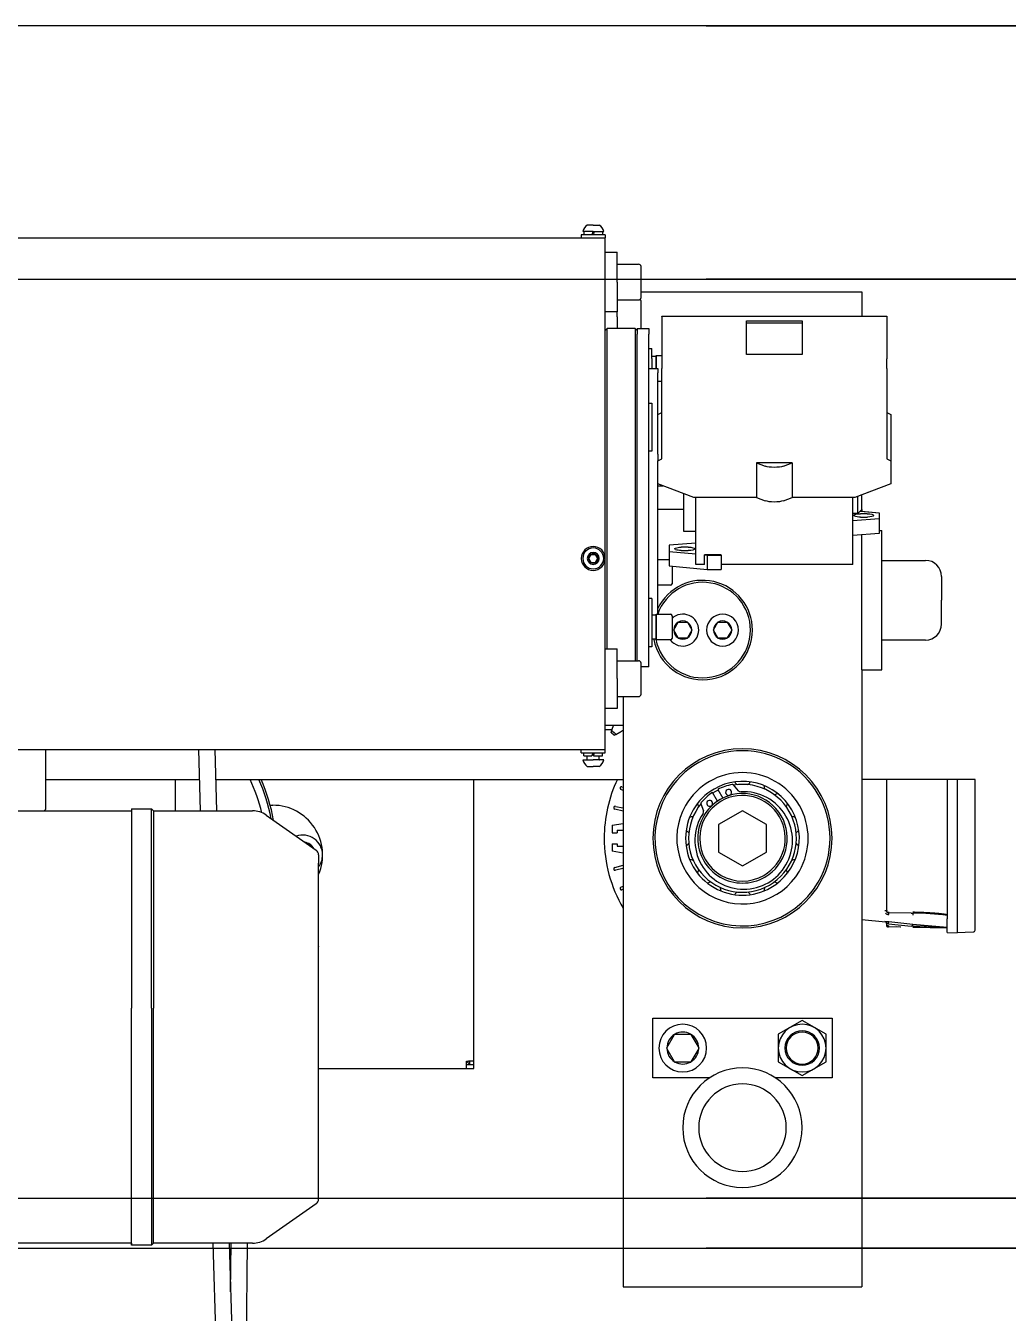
# Model space of a CAD drawing. Extents: x -599358 to 2865263, y -1062760 to 486533.
# Drawn here: x 1001900 to 1002676, y -671530 to -670513 of the extents above; entities that cross this region are included whole.
import ezdxf

# ---------------------------------------------------------------- set-up
doc = ezdxf.new("R2010")
doc.units = 0
doc.linetypes.add('DASH', pattern=[0.35, 0.25, -0.1])
for name, color, linetype in [('A-LIN-V', 9, 'Continuous'), ('EWHS5T6M-1', 7, 'Continuous'), ('EWHS5T6M-3', 7, 'Continuous'), ('FHSGH10105-主梁-04', 7, 'Continuous'), ('FHSGH10105-主梁-06', 7, 'Continuous'), ('零件1^葫芦小车', 7, 'Continuous')]:
    doc.layers.add(name, color=color, linetype=linetype)

# ---------------------------------------------------------------- blocks, each defined once
blk = doc.blocks.new('G$C20E3758E')
at = {"color": 6, "linetype": 'DASH'}
blk.add_lwpolyline([(-1105.4, 3356.73), (4404.95, 3356.73), (4404.95, 1700.76)], dxfattribs=at)
at = {"layer": 'FHSGH10105-主梁-04', "color": 3, "linetype": 'Continuous'}
blk.add_line((4325.26, 3229.47), (-1105.4, 3229.47), dxfattribs=at)
at = {"layer": 'FHSGH10105-主梁-06', "color": 3, "linetype": 'Continuous'}
for p, q in [((4195.59, 2767.7), (-1105.4, 2767.7)), ((4325.26, 2742.7), (-1105.4, 2742.7))]:
    blk.add_line(p, q, dxfattribs=at)
blk = doc.blocks.new('G$C20E3758E-M')
at = {"color": 3}
for p, q in [((-541, 2978.13), (-597.9, 2978.13)), ((-964.86, 2745.13), (-964.86, 2744.13))]:
    blk.add_line(p, q, dxfattribs=at)
at = {"color": 6, "linetype": 'DASH'}
blk.add_lwpolyline([(1105.4, 3356.73), (-4404.95, 3356.73), (-4404.95, 1700.76)], dxfattribs=at)
at = {"layer": 'EWHS5T6M-1', "color": 3, "linetype": 'Continuous'}
for p, q in [((-942.86, 2962.31), (-942.86, 2978.13)), ((-792.88, 2836.62), (-792.88, 2978.13)), ((-792.88, 2832.88), (-792.88, 2978.13)), ((-717.88, 2978.13), (-717.88, 2723.15)), ((-597.9, 2978.13), (-597.9, 2723.15)), ((-585.5, 2978.13), (-585.5, 2912.06)), ((-555, 2978.13), (-555, 2908.03)), ((-550, 2978.13), (-550, 2908.03)), ((-541, 2908.03), (-541, 2978.13)), ((-541, 2908.03), (-541, 2978.13)), ((-717.88, 2972.59), (-719.01, 2973.08)), ((-718.47, 2974.38), (-717.88, 2974.15)), ((-895.21, 2965.13), (-893.87, 2965.13)), ((-717.88, 2962.09), (-722.1, 2963.22)), ((-721.77, 2964.58), (-717.88, 2963.76)), ((-657.89, 2962.38), (-669.89, 2955.45)), ((-645.89, 2955.45), (-657.89, 2962.38)), ((-723.43, 2955.05), (-717.88, 2956.03)), ((-723.43, 2955.05), (-723.43, 2951.28)), ((-723.43, 2951.28), (-720.93, 2951.28)), ((-720.93, 2952.55), (-717.88, 2952.55)), ((-720.93, 2952.55), (-720.93, 2951.28)), ((-669.89, 2955.45), (-669.89, 2941.6)), ((-645.89, 2941.6), (-645.89, 2955.45)), ((-723.43, 2945.78), (-723.43, 2942)), ((-723.43, 2945.78), (-720.93, 2945.78)), ((-720.93, 2945.78), (-720.93, 2944.5)), ((-720.93, 2944.5), (-717.88, 2944.5)), ((-717.88, 2941.02), (-723.43, 2942)), ((-669.89, 2941.6), (-657.89, 2934.67)), ((-657.89, 2934.67), (-645.89, 2941.6)), ((-722.1, 2933.83), (-717.88, 2934.96)), ((-717.88, 2933.3), (-721.77, 2932.47)), ((-719.01, 2923.97), (-717.88, 2924.47)), ((-717.88, 2922.9), (-718.47, 2922.68)), ((-717.88, 2913.46), (-717.88, 2723.15)), ((-585.5, 2912.06), (-585.01, 2912.06)), ((-573.06, 2910.86), (-584.51, 2911.06)), ((-573.06, 2910.86), (-572.33, 2910.85)), ((-597.9, 2907.76), (-586.01, 2906.61)), ((-597.9, 2907.76), (-586.01, 2906.61)), ((-586.01, 2906.61), (-586.4, 2906.65)), ((-586.4, 2906.65), (-586.4, 2906.65)), ((-586.01, 2906.61), (-586.4, 2906.65)), ((-586.4, 2906.65), (-586.4, 2906.65)), ((-585.5, 2905.66), (-585.5, 2904.57)), ((-584.51, 2904.06), (-585.01, 2904.07)), ((-585.01, 2904.07), (-585.01, 2904.07)), ((-585.01, 2904.07), (-584.51, 2904.06)), ((-584.51, 2905.51), (-573.06, 2904.36)), ((-578.47, 2903.96), (-584.51, 2904.06)), ((-572.25, 2905.28), (-584.43, 2906.49)), ((-572.25, 2905.28), (-584.43, 2906.49)), ((-572.33, 2904.33), (-573.06, 2904.36)), ((-572.33, 2904.33), (-555, 2903.58)), ((-555, 2903.63), (-572.25, 2905.29)), ((-572.25, 2905.29), (-555, 2903.63)), ((-555, 2903.63), (-572.25, 2905.29)), ((-572.25, 2905.29), (-555, 2903.63)), ((-555, 2901.12), (-555, 2908.03)), ((-550, 2908.03), (-550, 2901.03)), ((-541, 2902.45), (-541, 2908.03)), ((-541, 2902.45), (-541, 2908.03)), ((-578.56, 2903.96), (-580.55, 2904)), ((-578.4, 2903.96), (-580.55, 2904)), ((-572.32, 2903.85), (-555, 2903.55)), ((-555, 2903.55), (-562.83, 2903.69)), ((-555, 2901.12), (-555, 2903.63)), ((-555, 2901.12), (-555, 2901.12)), ((-555, 2901.12), (-550, 2901.03)), ((-555, 2901.12), (-550, 2901.03)), ((-555, 2901.12), (-555, 2901.12)), ((-555, 2901.12), (-550, 2901.03)), ((-555, 2901.12), (-550, 2901.03)), ((-541.95, 2901.45), (-550, 2901.03)), ((-541.95, 2901.45), (-550, 2901.03)), ((-541.95, 2901.45), (-550, 2901.03)), ((-541.95, 2901.45), (-550, 2901.03)), ((-550, 2901.03), (-550, 2901.03)), ((-550, 2901.03), (-550, 2901.03)), ((-795.62, 2835.62), (-796.61, 2836.62)), ((-796.61, 2836.62), (-795.61, 2836.62)), ((-796.61, 2835.62), (-796.61, 2836.62)), ((-795.61, 2835.62), (-796.61, 2836.62)), ((-796.61, 2832.88), (-796.61, 2835.62)), ((-796.61, 2834.88), (-792.88, 2834.88)), ((-792.88, 2836.62), (-795.61, 2836.62)), ((-794.88, 2834.88), (-794.88, 2836.62)), ((-794.88, 2834.88), (-792.88, 2834.88)), ((-792.88, 2834.88), (-792.88, 2836.62)), ((-792.88, 2832.88), (-792.88, 2834.88)), ((-870.87, 2832.88), (-796.61, 2832.88)), ((-870.87, 2832.88), (-792.88, 2832.88)), ((-796.61, 2832.88), (-792.88, 2832.88))]:
    blk.add_line(p, q, dxfattribs=at)
for centre, radius, start, end in [((-986.86, 2940.13), 89.99, 13.64737, 24.97497), ((-986.86, 2940.13), 93.99, 11.18409, 23.84447), ((-986.86, 2940.13), 94.99, 10.55906, 23.57818), ((-657.89, 2948.53), 69.49, 154.78765, 180), ((-657.89, 2948.53), 69.49, 154.78765, 180), ((-718.72, 2973.72), 0.7, 69, 246), ((-893.87, 2940.13), 25, 336.92608, 90), ((-721.91, 2963.9), 0.7, 78, 255), ((-878.87, 2940.13), 10, 0, 108.97673), ((-878.87, 2940.13), 6.5, 29.79507, 80.20493), ((-878.87, 2940.13), 6, 43.57639, 66.42361), ((-657.89, 2948.53), 69.49, 180, 210.30979), ((-657.89, 2948.53), 69.49, 180, 210.30979), ((-878.87, 2940.13), 10, 323.13011, 0), ((-721.91, 2933.16), 0.7, 105, 282), ((-718.72, 2923.33), 0.7, 114, 291), ((-585.95, 1996.97), 915.09, 89.97171, 90.02831), ((-584.39, 2912.45), 2.26, 224.37438, 269.16879), ((-584.5, 2912.06), 1, 180, 216.59402), ((-584.5, 2912.06), 1, 180, 269), ((-584.5, 2912.07), 1, 216.72235, 268.87167), ((-577.48, 2911.31), 7.04, 177.96648, 182.03352), ((-570.37, 2806.15), 104.71, 81.56728, 91.06837), ((-586.5, 2905.66), 1, 0.00669, 84.49338), ((-586.5, 2905.66), 1, 0, 84.5), ((-586.55, 2888.88), 17.74, 83.1236, 88.2406), ((-586.55, 2888.88), 17.74, 83.1236, 88.2406), ((-585, 2904.57), 0.499, 179.84701, 269.153), ((-585, 2904.57), 0.499, 179.85709, 269.14291), ((-585.82, 2898.79), 6.84, 78.98564, 85.62416), ((-577.35, 2904.31), 7.17, 178.00157, 181.99843), ((-603.2, 2907.66), 18.81, 353.44252, 356.44705), ((-584.9, 2905.8), 12.66, 353.36414, 357.70815), ((-542, 2902.45), 1, 273, 0), ((-542, 2902.45), 1, 273, 0), ((-542, 2902.45), 1, 273, 0), ((-542, 2902.45), 1, 273, 0), ((-627.89, 2843.14), 8, 0, 180), ((-627.89, 2843.14), 8, 180, 0), ((-657.89, 2803.15), 30, 90, 270), ((-657.89, 2803.15), 30, 270, 90), ((-657.89, 2803.15), 22, 90, 270), ((-657.89, 2803.15), 22, 270, 90)]:
    blk.add_arc(centre, radius, start, end, dxfattribs=at)
for points, degree, knots in [([(-584.43, 2910.19), (-584.43, 2910.43), (-584.44, 2910.65), (-584.47, 2910.97), (-584.49, 2911.06), (-584.51, 2911.06)], 3, [0, 0, 0, 0, 0.5, 0.5, 1, 1, 1, 1]), ([(-572.33, 2910.85), (-572.3, 2910.84), (-572.28, 2910.72), (-572.25, 2910.36), (-572.25, 2910.1), (-572.25, 2909.85)], 3, [0, 0, 0, 0, 0.5, 0.5, 1, 1, 1, 1]), ([(-555, 2910.03), (-555.25, 2910.09), (-555.56, 2910.16), (-557.03, 2910.45), (-559.66, 2910.7), (-562.29, 2910.95), (-565.71, 2911.12), (-568.88, 2911.28), (-572.32, 2911.35)], 2, [0.1931582, 0.1931582, 0.1931582, 0.25, 0.25, 0.5, 0.5, 0.75, 0.75, 1, 1, 1]), ([(-585.3, 2905.62), (-585.29, 2905.84), (-585.35, 2906.1), (-585.62, 2906.49), (-585.83, 2906.6), (-586.01, 2906.61)], 3, [0, 0, 0, 0, 0.497, 0.497, 1, 1, 1, 1]), ([(-584.51, 2904.56), (-584.77, 2904.57), (-585.03, 2904.57), (-585.39, 2904.57), (-585.5, 2904.57), (-585.5, 2904.57)], 3, [0, 0, 0, 0, 0.5, 0.5, 1, 1, 1, 1]), ([(-795.62, 2835.62), (-795.49, 2835.42), (-795.37, 2835.23), (-795.13, 2834.96), (-795.01, 2834.88), (-794.88, 2834.88)], 3, [0, 0, 0, 0, 0.5, 0.5, 1, 1, 1, 1]), ([(-794.88, 2834.89), (-794.88, 2835.01), (-794.96, 2835.13), (-795.23, 2835.37), (-795.42, 2835.5), (-795.61, 2835.62)], 3, [0, 0, 0, 0, 0.5, 0.5, 1, 1, 1, 1])]:
    blk.add_open_spline(points, degree=degree, knots=knots, dxfattribs=at)
at = {"layer": 'EWHS5T6M-3', "color": 3, "linetype": 'Continuous'}
for p, q in [((-732.88, 3256.6), (-735.88, 3256.6)), ((-732.88, 3256.6), (-729.88, 3256.6)), ((-730.57, 3256.6), (-730.57, 3256.6)), ((-1308.83, 3250.1), (-726.88, 3250.1)), ((-1308.83, 3250.1), (-726.88, 3250.1)), ((-726.88, 3251.7), (-738.88, 3251.7)), ((-738.88, 3251.7), (-738.88, 3250.1)), ((-732.88, 3253.3), (-738.13, 3253.3)), ((-737.53, 3253.3), (-737.53, 3251.7)), ((-733.08, 3253.3), (-733.51, 3251.7)), ((-732.88, 3253.3), (-727.63, 3253.3)), ((-732.68, 3251.7), (-732.25, 3253.3)), ((-728.23, 3253.3), (-728.23, 3251.7)), ((-726.88, 3251.7), (-726.88, 3250.1)), ((-726.88, 3223.6), (-726.88, 3250.1)), ((-726.88, 3242.94), (-726.88, 3250.1)), ((-726.88, 3242.94), (-720.88, 3242.94)), ((-726.88, 3242.94), (-720.88, 3242.94)), ((-720.88, 3227.94), (-720.88, 3242.94)), ((-720.88, 3236.94), (-720.88, 3242.94)), ((-720.88, 3236.94), (-710.08, 3236.94)), ((-720.88, 3236.94), (-710.08, 3236.94)), ((-708.89, 3235.74), (-708.89, 3220.14)), ((-708.89, 3235.74), (-708.89, 3223.1)), ((-720.88, 3227.94), (-720.88, 3212.94)), ((-726.88, 3019.63), (-726.88, 3223.6)), ((-708.89, 3223.1), (-605.9, 3223.1)), ((-708.89, 3223.1), (-605.9, 3223.1)), ((-605.9, 3223.1), (-597.9, 3223.1)), ((-605.9, 3223.1), (-597.9, 3223.1)), ((-597.9, 3223.1), (-597.9, 3210.76)), ((-597.9, 3223.1), (-597.9, 3210.76)), ((-720.88, 3218.94), (-710.08, 3218.94)), ((-708.89, 3218.31), (-708.89, 3204.61)), ((-720.88, 3212.94), (-726.88, 3212.94)), ((-720.88, 3210.51), (-720.88, 3212.94)), ((-720.88, 3210.51), (-720.88, 3204.61)), ((-698.39, 3210.62), (-698.39, 3210.76)), ((-698.39, 3210.76), (-585.4, 3210.76)), ((-698.39, 3210.62), (-698.39, 3189.4)), ((-655.89, 3208.42), (-627.89, 3208.42)), ((-655.89, 3191.6), (-655.89, 3208.42)), ((-627.89, 3208.42), (-627.89, 3191.6)), ((-597.9, 3210.76), (-585.4, 3210.76)), ((-585.4, 3210.76), (-585.4, 3210.62)), ((-585.4, 3210.76), (-585.4, 3210.62)), ((-585.4, 3210.62), (-585.4, 3189.4)), ((-585.4, 3210.62), (-585.4, 3189.4)), ((-726.88, 3203.61), (-725.88, 3204.61)), ((-725.88, 3043.72), (-725.88, 3204.61)), ((-711.88, 3204.61), (-725.88, 3204.61)), ((-711.88, 3204.61), (-711.88, 3037.72)), ((-710.88, 3203.61), (-711.88, 3204.61)), ((-710.88, 3204.61), (-710.88, 3201.71)), ((-710.88, 3204.61), (-704.89, 3204.61)), ((-710.88, 3037.72), (-710.88, 3201.71)), ((-704.89, 3204.61), (-704.89, 3201.71)), ((-704.89, 3162.11), (-704.89, 3201.71)), ((-655.89, 3207.45), (-627.89, 3207.45)), ((-704.89, 3194.56), (-703.39, 3194.56)), ((-703.39, 3189.56), (-703.39, 3194.56)), ((-703.39, 3190.71), (-701.29, 3190.71)), ((-703.39, 3189.56), (-703.39, 3184.61)), ((-701.29, 3190.84), (-701.29, 3191.06)), ((-701.29, 3191.06), (-698.39, 3191.06)), ((-701.29, 3190.84), (-701.29, 3184.61)), ((-701.29, 3184.61), (-701.29, 3190.5)), ((-698.39, 3189.4), (-698.39, 3184.5)), ((-627.89, 3191.6), (-655.89, 3191.6)), ((-585.4, 3184.5), (-585.4, 3189.4)), ((-585.4, 3184.5), (-585.4, 3189.4)), ((-704.89, 3184.61), (-700.39, 3184.61)), ((-700.39, 3184.61), (-700.39, 3182.39)), ((-700.39, 3141.52), (-700.39, 3182.39)), ((-698.39, 3139.11), (-698.39, 3184.5)), ((-585.4, 3184.5), (-585.4, 3139.11)), ((-585.4, 3184.5), (-585.4, 3162.4)), ((-698.39, 3178.06), (-700.39, 3178.06)), ((-704.89, 3167.11), (-703.39, 3167.11)), ((-703.39, 3167.11), (-703.39, 3148.45)), ((-704.89, 3046.01), (-704.89, 3162.11)), ((-700.39, 3161.43), (-698.39, 3162.4)), ((-585.4, 3162.4), (-583.4, 3161.43)), ((-585.4, 3162.4), (-583.4, 3161.43)), ((-583.4, 3161.43), (-583.4, 3138.14)), ((-583.4, 3161.43), (-583.4, 3138.14)), ((-703.39, 3148.45), (-703.39, 3143.07)), ((-703.39, 3143.07), (-704.89, 3143.07)), ((-700.39, 3141.52), (-700.39, 3138.14)), ((-700.39, 3138.14), (-698.39, 3139.11)), ((-700.39, 3126.55), (-700.39, 3138.14)), ((-650.89, 3137.18), (-646.45, 3135.47)), ((-632.9, 3137.18), (-650.89, 3137.18)), ((-650.89, 3137.18), (-650.89, 3119.79)), ((-637.33, 3135.47), (-632.9, 3137.18)), ((-632.9, 3137.18), (-632.9, 3119.79)), ((-585.4, 3139.11), (-583.4, 3138.14)), ((-583.4, 3138.14), (-583.4, 3126.55)), ((-583.4, 3138.14), (-583.4, 3126.55)), ((-700.39, 3061.31), (-700.39, 3126.55)), ((-682.39, 3119.79), (-700.39, 3126.55)), ((-700.39, 3125.61), (-697.89, 3125.61)), ((-583.4, 3126.55), (-601.4, 3119.79)), ((-583.4, 3126.55), (-597.9, 3121.11)), ((-687.39, 3102.62), (-687.39, 3121.46)), ((-650.89, 3119.79), (-682.39, 3119.79)), ((-681.39, 3086.12), (-681.39, 3119.79)), ((-650.89, 3119.79), (-646.45, 3118.09)), ((-637.33, 3118.09), (-632.9, 3119.79)), ((-601.4, 3119.79), (-632.9, 3119.79)), ((-602.4, 3086.12), (-602.4, 3119.79)), ((-599.9, 3111.62), (-599.9, 3120.35)), ((-597.9, 3113.62), (-597.9, 3121.11)), ((-597.9, 3113.62), (-597.9, 3121.11)), ((-687.39, 3113.62), (-700.39, 3113.62)), ((-599.9, 3111.62), (-602.4, 3111.62)), ((-597.9, 3113.62), (-599.9, 3111.62)), ((-595.17, 3111.58), (-598.66, 3111.58)), ((-598.58, 3112.94), (-589.17, 3112.04)), ((-597.9, 3113.62), (-597.9, 3112.87)), ((-597.9, 3113.62), (-597.9, 3112.87)), ((-597.9, 3112.87), (-589.17, 3112.04)), ((-589.17, 3112.04), (-589.17, 3108.93)), ((-589.17, 3112.04), (-589.17, 3108.93)), ((-589.17, 3108.93), (-602.4, 3107.92)), ((-598.65, 3109.9), (-595.15, 3109.9)), ((-589.17, 3108.93), (-589.17, 3101.69)), ((-589.17, 3108.93), (-589.17, 3103.12)), ((-681.39, 3102.62), (-687.39, 3102.62)), ((-589.17, 3101.69), (-602.4, 3100.68)), ((-597.9, 3033.12), (-597.9, 3101.02)), ((-589.17, 3103.12), (-587.9, 3103.12)), ((-589.17, 3103.12), (-587.9, 3103.12)), ((-587.9, 3033.12), (-587.9, 3103.12)), ((-587.9, 3088.12), (-587.9, 3103.12)), ((-681.39, 3096.74), (-694.66, 3095.73)), ((-694.66, 3095.73), (-694.66, 3092.63)), ((-694.66, 3092.63), (-694.66, 3085.38)), ((-694.66, 3092.63), (-681.39, 3091.36)), ((-685.16, 3094.76), (-688.66, 3094.76)), ((-688.64, 3093.08), (-685.14, 3093.08)), ((-734.04, 3091.12), (-735.19, 3089.12)), ((-735.19, 3089.12), (-734.04, 3087.12)), ((-734.04, 3091.12), (-731.73, 3091.12)), ((-734.04, 3087.12), (-731.73, 3087.12)), ((-730.57, 3089.12), (-731.73, 3091.12)), ((-731.73, 3087.12), (-730.57, 3089.12)), ((-700.39, 3088.62), (-694.66, 3088.62)), ((-694.66, 3085.38), (-675.66, 3083.57)), ((-693.29, 3085.25), (-693.29, 3076.42)), ((-677.01, 3086.12), (-681.39, 3086.12)), ((-677.01, 3086.12), (-677.01, 3090.94)), ((-677.01, 3090.94), (-675.66, 3090.82)), ((-668.66, 3090.94), (-677.01, 3090.94)), ((-675.66, 3090.82), (-675.66, 3083.57)), ((-675.66, 3090.82), (-668.66, 3090.82)), ((-668.66, 3090.82), (-668.66, 3090.94)), ((-668.66, 3090.82), (-668.66, 3083.57)), ((-602.4, 3086.12), (-668.66, 3086.12)), ((-587.9, 3088.12), (-565.9, 3088.12)), ((-587.9, 3088.12), (-565.9, 3088.12)), ((-675.66, 3083.57), (-668.66, 3083.57)), ((-557.9, 3080.12), (-557.9, 3068.12)), ((-557.9, 3080.12), (-557.9, 3068.12)), ((-694.09, 3075.62), (-700.39, 3075.62)), ((-703.39, 3069), (-704.89, 3069)), ((-703.39, 3069), (-703.39, 3059.67)), ((-557.9, 3056.12), (-557.9, 3068.12)), ((-557.9, 3056.12), (-557.9, 3068.12)), ((-703.39, 3060.82), (-701.29, 3060.82)), ((-703.39, 3059.67), (-703.39, 3044.67)), ((-701.29, 3060.95), (-701.29, 3061.17)), ((-701.29, 3061.17), (-694.09, 3061.17)), ((-701.29, 3060.95), (-701.29, 3048.17)), ((-701.29, 3048.52), (-701.29, 3060.61)), ((-693.29, 3060.18), (-693.29, 3060.37)), ((-693.29, 3060.18), (-693.29, 3048.97)), ((-692.46, 3053.2), (-692.51, 3053.12)), ((-692.51, 3053.12), (-692.46, 3053.04)), ((-692.46, 3053.2), (-690.24, 3057.04)), ((-690.24, 3049.2), (-692.46, 3053.04)), ((-690.2, 3057.12), (-690.24, 3057.04)), ((-690.11, 3057.12), (-690.2, 3057.12)), ((-690.11, 3057.12), (-685.67, 3057.12)), ((-685.58, 3057.12), (-685.67, 3057.12)), ((-685.53, 3057.04), (-685.58, 3057.12)), ((-685.53, 3057.04), (-683.31, 3053.2)), ((-683.31, 3053.04), (-685.53, 3049.2)), ((-683.27, 3053.12), (-683.31, 3053.2)), ((-683.31, 3053.04), (-683.27, 3053.12)), ((-672.46, 3053.2), (-672.51, 3053.12)), ((-672.51, 3053.12), (-672.46, 3053.04)), ((-672.46, 3053.2), (-670.24, 3057.04)), ((-670.24, 3049.2), (-672.46, 3053.04)), ((-670.2, 3057.12), (-670.24, 3057.04)), ((-670.11, 3057.12), (-670.2, 3057.12)), ((-670.11, 3057.12), (-665.67, 3057.12)), ((-665.58, 3057.12), (-665.67, 3057.12)), ((-665.54, 3057.04), (-665.58, 3057.12)), ((-665.54, 3057.04), (-663.32, 3053.2)), ((-663.32, 3053.04), (-665.54, 3049.2)), ((-663.27, 3053.12), (-663.32, 3053.2)), ((-663.32, 3053.04), (-663.27, 3053.12)), ((-701.29, 3048.52), (-703.39, 3048.52)), ((-694.09, 3048.17), (-701.29, 3048.17)), ((-690.24, 3049.2), (-690.2, 3049.12)), ((-690.2, 3049.12), (-690.11, 3049.12)), ((-685.67, 3049.12), (-685.58, 3049.12)), ((-685.58, 3049.12), (-685.53, 3049.2)), ((-670.24, 3049.2), (-670.2, 3049.12)), ((-670.2, 3049.12), (-670.11, 3049.12)), ((-665.67, 3049.12), (-665.58, 3049.12)), ((-665.58, 3049.12), (-665.54, 3049.2)), ((-565.9, 3048.12), (-587.9, 3048.12)), ((-587.9, 3033.12), (-587.9, 3048.12)), ((-565.9, 3048.12), (-587.9, 3048.12)), ((-726.88, 3043.72), (-720.88, 3043.72)), ((-720.88, 3028.72), (-720.88, 3043.72)), ((-704.89, 3034.62), (-704.89, 3046.01)), ((-703.39, 3044.67), (-704.89, 3044.67)), ((-720.88, 3037.72), (-710.08, 3037.72)), ((-708.89, 3036.52), (-708.89, 3020.92)), ((-704.89, 3034.62), (-708.89, 3034.62)), ((-720.88, 3028.72), (-720.88, 3013.72)), ((-597.9, 3033.12), (-597.9, 2723.15)), ((-597.9, 3033.12), (-587.9, 3033.12)), ((-597.9, 3033.12), (-597.9, 2978.13)), ((-597.9, 3033.12), (-587.9, 3033.12)), ((-726.88, 2993.13), (-726.88, 3019.63)), ((-720.88, 3019.72), (-710.08, 3019.72)), ((-717.88, 3019.72), (-717.88, 3005.13)), ((-720.88, 3013.72), (-726.88, 3013.72)), ((-717.88, 3005.13), (-726.88, 3005.13)), ((-723.88, 3001.7), (-723.56, 3002.76)), ((-717.88, 3005.13), (-717.88, 2723.15)), ((-721.24, 3000.74), (-722.24, 3000.28)), ((-1308.83, 2993.13), (-726.88, 2993.13)), ((-1007.86, 2963.18), (-1007.86, 2993.13)), ((-738.88, 2991.53), (-738.88, 2993.13)), ((-738.88, 2991.53), (-726.88, 2991.53)), ((-737.53, 2989.93), (-737.53, 2991.53)), ((-737.53, 2989.93), (-733.51, 2989.93)), ((-735.88, 2988.18), (-735.88, 2989.93)), ((-733.08, 2991.53), (-733.51, 2989.93)), ((-732.68, 2989.93), (-732.25, 2991.53)), ((-732.68, 2989.93), (-728.23, 2989.93)), ((-729.88, 2988.18), (-729.88, 2989.93)), ((-728.23, 2989.93), (-728.23, 2991.53)), ((-726.88, 2991.53), (-726.88, 2993.13)), ((-738.13, 2987.93), (-732.88, 2987.93)), ((-735.88, 2984.63), (-732.88, 2984.63)), ((-727.63, 2987.93), (-732.88, 2987.93)), ((-729.88, 2984.63), (-732.88, 2984.63)), ((-730.57, 2984.63), (-730.57, 2984.63)), ((-659.97, 2972.43), (-662.38, 2975.3)), ((-670.41, 2967.22), (-672.92, 2971.56)), ((-670.32, 2973.05), (-667.82, 2968.72)), ((-1051.35, 2962.31), (-964.86, 2962.31)), ((-1007.86, 2963.18), (-1008.82, 2962.31)), ((-964.86, 2963.31), (-964.86, 2863.27)), ((-964.86, 2963.31), (-954.86, 2963.31)), ((-954.86, 2863.27), (-954.86, 2963.31)), ((-954.86, 2963.31), (-953.86, 2962.31)), ((-953.86, 2962.31), (-953.86, 2863.18)), ((-953.86, 2962.31), (-904.07, 2962.31)), ((-678.83, 2965.8), (-677.55, 2962.28)), ((-897.19, 2960.14), (-872.15, 2942.61)), ((-870.87, 2940.15), (-870.87, 2935.97)), ((-870.87, 2935.9), (-870.87, 2935.97)), ((-870.87, 2894.34), (-870.87, 2935.9)), ((-717.88, 2913.46), (-717.88, 2723.15)), ((-597.9, 2907.76), (-597.9, 2723.15)), ((-870.87, 2894.34), (-870.87, 2894.16)), ((-870.87, 2861.25), (-870.87, 2894.16)), ((-964.86, 2744.13), (-964.86, 2863.27)), ((-954.86, 2863.27), (-954.86, 2744.13)), ((-953.86, 2745.13), (-953.86, 2863.18)), ((-870.87, 2827.15), (-870.87, 2861.25)), ((-702.89, 2858.14), (-612.89, 2858.14)), ((-702.89, 2828.14), (-702.89, 2858.14)), ((-627.89, 2857), (-639.89, 2850.07)), ((-615.89, 2850.07), (-627.89, 2857)), ((-612.89, 2858.14), (-612.89, 2828.14)), ((-695.88, 2843.29), (-692.01, 2850)), ((-691.93, 2850.14), (-692.01, 2850)), ((-691.76, 2850.14), (-691.93, 2850.14)), ((-691.76, 2850.14), (-684.01, 2850.14)), ((-683.85, 2850.14), (-684.01, 2850.14)), ((-683.76, 2850), (-683.85, 2850.14)), ((-683.76, 2850), (-679.89, 2843.29)), ((-639.89, 2850.07), (-639.89, 2836.22)), ((-695.88, 2843.29), (-695.97, 2843.14)), ((-695.97, 2843.14), (-695.88, 2843)), ((-692.01, 2836.29), (-695.88, 2843)), ((-679.89, 2843), (-683.76, 2836.29)), ((-679.81, 2843.14), (-679.89, 2843.29)), ((-679.89, 2843), (-679.81, 2843.14)), ((-692.01, 2836.29), (-691.93, 2836.14)), ((-691.93, 2836.14), (-691.76, 2836.14)), ((-684.01, 2836.14), (-683.85, 2836.14)), ((-683.85, 2836.14), (-683.76, 2836.29)), ((-639.89, 2836.22), (-627.89, 2829.29)), ((-627.89, 2829.29), (-615.89, 2836.22)), ((-870.87, 2827.15), (-870.87, 2832.88)), ((-870.87, 2777.43), (-870.87, 2826.96)), ((-870.87, 2777.43), (-870.87, 2826.96)), ((-674.47, 2828.14), (-702.89, 2828.14)), ((-612.89, 2828.14), (-641.31, 2828.14)), ((-870.87, 2767.29), (-870.87, 2777.34)), ((-870.87, 2767.29), (-870.87, 2777.34)), ((-872.15, 2764.83), (-897.19, 2747.3)), ((-872.15, 2764.83), (-897.19, 2747.3)), ((-964.86, 2745.13), (-1051.35, 2745.13)), ((-964.86, 2745.13), (-1051.35, 2745.13)), ((-954.86, 2744.13), (-964.86, 2744.13)), ((-954.86, 2744.13), (-964.86, 2744.13)), ((-953.86, 2745.13), (-954.86, 2744.13)), ((-953.86, 2745.13), (-954.86, 2744.13)), ((-904.07, 2745.13), (-953.86, 2745.13)), ((-904.07, 2745.13), (-953.86, 2745.13)), ((-717.88, 2723.15), (-709.88, 2723.15)), ((-717.88, 2723.15), (-597.9, 2723.15)), ((-709.88, 2723.15), (-605.9, 2723.15)), ((-605.9, 2723.15), (-597.9, 2723.15))]:
    blk.add_line(p, q, dxfattribs=at)
for centre, radius, start, end in [((-732.88, 3252.14), 5.38, 123.91171, 167.51453), ((-732.88, 3252.14), 5.38, 12.48547, 56.08829), ((-710.08, 3235.74), 1.2, 0, 90), ((-710.08, 3235.74), 1.2, 0, 90), ((-710.08, 3220.14), 1.2, 270, 0), ((-710.08, 3218.31), 1.2, 0, 49.72749), ((-732.88, 3089.12), 6, 0, 180), ((-732.88, 3089.12), 5.25, 0, 180), ((-732.88, 3089.12), 3, 0, 180), ((-732.88, 3089.12), 6, 180, 0), ((-732.88, 3089.12), 5.25, 180, 0), ((-732.88, 3089.12), 3, 180, 0), ((-732.88, 3089.12), 2.31, 120, 180), ((-732.88, 3089.12), 2.31, 180, 240), ((-732.88, 3089.12), 2.31, 60, 120), ((-732.88, 3089.12), 2.31, 240, 300), ((-732.88, 3089.12), 2.31, 0, 60), ((-732.88, 3089.12), 2.31, 300, 0), ((-565.9, 3080.12), 8, 0, 90), ((-565.9, 3080.12), 8, 0, 90), ((-677.89, 3053.12), 24, 0, 160.40695), ((-677.89, 3053.12), 25, 0, 154.15807), ((-694.09, 3076.42), 0.8, 270, 0), ((-694.09, 3060.37), 0.8, 0, 90), ((-687.89, 3053.12), 8, 0, 132.45415), ((-667.89, 3053.12), 8, 0, 180), ((-677.89, 3053.12), 25, 190.83739, 0), ((-677.89, 3053.12), 24, 191.0547, 0), ((-687.89, 3053.12), 8, 218.24228, 0), ((-687.89, 3053.12), 4.57, 120.96424, 179.03576), ((-687.89, 3053.12), 4.57, 180.96424, 239.03576), ((-687.89, 3053.12), 4.57, 60.96424, 119.03576), ((-687.89, 3053.12), 4.57, 0.96424, 59.03576), ((-687.89, 3053.12), 4.57, 300.96424, 359.03576), ((-667.89, 3053.12), 8, 180, 0), ((-667.89, 3053.12), 4.57, 120.96424, 179.03576), ((-667.89, 3053.12), 4.57, 180.96424, 239.03576), ((-667.89, 3053.12), 4.57, 60.96424, 119.03576), ((-667.89, 3053.12), 4.57, 0.96424, 59.03576), ((-667.89, 3053.12), 4.57, 300.96424, 359.03576), ((-565.9, 3056.12), 8, 270, 0), ((-565.9, 3056.12), 8, 270, 0), ((-694.09, 3048.97), 0.8, 270, 0), ((-687.89, 3053.12), 4.57, 240.96424, 299.03576), ((-687.89, 1530.12), 1519, 89.91625, 90.08375), ((-667.89, 3053.12), 4.57, 240.96424, 299.03576), ((-667.89, 1530.12), 1519, 89.91625, 90.08375), ((-710.08, 3036.52), 1.2, 0, 90), ((-710.08, 3020.92), 1.2, 270, 0), ((-677.89, 3053.12), 68.99, 228.18627, 229.99555), ((-677.89, 3053.12), 67.99, 227.79421, 230.38761), ((-736.13, 2988.18), 0.25, 270, 0), ((-729.63, 2988.18), 0.25, 180, 270), ((-657.89, 2948.53), 45, 0, 180), ((-657.89, 2948.53), 44, 330, 150), ((-732.88, 2989.09), 5.38, 192.48547, 236.08829), ((-732.88, 2989.09), 5.38, 303.91171, 347.51453), ((-657.89, 2948.53), 33, 330, 150), ((-657.89, 2948.53), 28.58, 300, 120), ((-657.89, 2948.53), 27.5, 100.80677, 116.87322), ((-662.91, 2974.85), 0.7, 40, 100.80677), ((-657.89, 2948.53), 27.1, 300, 99.45684), ((-657.89, 2979.1), 4.5, 210.09403, 233.31464), ((-657.89, 2979.1), 4.5, 306.68536, 329.90597), ((-657.89, 2948.53), 44, 150, 330), ((-657.89, 2948.53), 28.58, 120, 300), ((-657.89, 2948.53), 27.5, 123.12678, 139.19323), ((-657.89, 2948.53), 27.1, 120, 123.17297), ((-657.89, 2948.53), 27.1, 116.82703, 120), ((-657.89, 2948.53), 22.5, 300, 120), ((-657.89, 2948.53), 21.5, 300, 120), ((-664.86, 2971.6), 1.5, 30, 210), ((-664.86, 2971.6), 1.5, 210, 30), ((-658.82, 2973.4), 1.5, 220, 273.43544), ((-657.27, 2947.44), 24.5, 30, 93.43544), ((-642.6, 2975), 4.5, 180, 203.31464), ((-642.6, 2975), 4.5, 276.68536, 299.90597), ((-904.07, 2950.31), 12, 55, 90), ((-657.89, 2948.53), 33, 150, 330), ((-657.89, 2948.53), 27.1, 139.78896, 300), ((-684.37, 2963.81), 4.5, 6.68536, 29.90597), ((-657.89, 2948.53), 22.5, 120, 300), ((-657.89, 2948.53), 21.5, 120, 300), ((-678.17, 2966.04), 0.7, 139.19323, 200), ((-678.96, 2961.77), 1.5, 326.56456, 20), ((-674.38, 2966.1), 1.5, 30, 210), ((-674.38, 2966.1), 1.5, 210, 30), ((-631.41, 2963.81), 4.5, 150.09403, 173.31464), ((-684.37, 2963.81), 4.5, 270.09403, 293.31464), ((-657.27, 2947.44), 24.5, 146.56456, 210), ((-657.27, 2947.44), 24.5, 210, 30), ((-631.41, 2963.81), 4.5, 246.68536, 269.90597), ((-688.46, 2948.53), 4.5, 36.68536, 59.90597), ((-627.32, 2948.53), 4.5, 120.09403, 143.31464), ((-657.89, 2948.53), 45, 180, 0), ((-688.46, 2948.53), 4.5, 300.09403, 323.31464), ((-627.32, 2948.53), 4.5, 216.68536, 239.90597), ((-873.87, 2940.15), 3, 0, 55), ((-684.37, 2933.24), 4.5, 66.68536, 89.90597), ((-631.41, 2933.24), 4.5, 90.09403, 113.31464), ((-874.38, 2935.9), 3.51, 359.99995, 1.29498), ((-684.37, 2933.24), 4.5, 330.09403, 353.31464), ((-631.41, 2933.24), 4.5, 186.68536, 209.90597), ((-673.18, 2922.05), 4.5, 96.68536, 119.90597), ((-673.18, 2922.05), 4.5, 0.09403, 23.31464), ((-642.6, 2922.05), 4.5, 156.68536, 180), ((-642.6, 2922.05), 4.5, 60.09403, 83.31464), ((-657.89, 2917.96), 4.5, 126.68536, 149.90597), ((-657.89, 2917.96), 4.5, 30.09403, 53.31464), ((-890.38, 2894.16), 19.51, 359.99924, 0.54962), ((-687.89, 2843.14), 12, 0, 180), ((-627.89, 2843.14), 11.99, 90, 270), ((-627.89, 2843.14), 11.99, 270, 90), ((-687.89, 2843.14), 8, 121.04498, 178.95502), ((-687.89, 2843.14), 8, 61.04498, 118.95502), ((-687.89, 2843.14), 8, 1.04498, 58.95502), ((-627.89, 2843.14), 8.65, 90, 270), ((-627.89, 2843.14), 8.65, 270, 90), ((-2770.81, 2843.14), 2154.92, 359.81581, 0.18419), ((-687.89, 2843.14), 12, 180, 0), ((-687.89, 2843.14), 8, 181.04498, 238.95502), ((-687.89, 2843.14), 8, 301.04498, 358.95502), ((-687.89, -832.47), 3668.61, 89.93952, 90.06048), ((-687.89, 2843.14), 8, 241.04498, 298.95502), ((-890.38, 2827.15), 19.51, 359.45039, 0.00076), ((-890.38, 2827.15), 19.51, 359.45039, 0.00076), ((-874.38, 2777.43), 3.51, 358.70502, 0.00005), ((-874.38, 2777.43), 3.51, 358.70502, 0.00005), ((-873.87, 2767.29), 3, 305, 0), ((-873.87, 2767.29), 3, 305, 0), ((-904.07, 2757.13), 12, 270, 305), ((-904.07, 2757.13), 12, 270, 305)]:
    blk.add_arc(centre, radius, start, end, dxfattribs=at)
at = {"layer": 'EWHS5T6M-3', "color": 3, "linetype": 'Continuous', "extrusion": (0, 0, -1)}
for centre, major_axis, start_param, end_param in [((-641.89, 3136.27), (-5.5, 0), 3.735005, 5.689773), ((-641.89, 3118.88), (-5.5, 0), 3.735005, 5.689773), ((-598.66, 3110.74), (3.25, 0), 1.564978, 4.712389), ((-595.17, 3110.74), (3.25, 0), 4.712389, 6.283185), ((-595.17, 3110.74), (-3.25, 0), 3.141593, 4.70657), ((-688.66, 3093.92), (3.25, 0), 1.564978, 4.712389), ((-685.16, 3093.92), (3.25, 0), 4.712389, 6.283185), ((-685.16, 3093.92), (-3.25, 0), 3.141593, 4.70657)]:
    blk.add_ellipse(centre, major_axis=major_axis, ratio=0.258819, start_param=start_param, end_param=end_param, dxfattribs=at)
at = {"layer": 'EWHS5T6M-3', "color": 3, "linetype": 'Continuous'}
blk.add_open_spline([(-723.56, 3002.76), (-723.15, 3004.04), (-722.65, 3005.15)], degree=2, dxfattribs=at)
blk.add_open_spline([(-717.88, 3002.74), (-718.01, 3002.65), (-718.17, 3002.53), (-719.53, 3001.58), (-721.24, 3000.74)], degree=2, knots=[0.7287121, 0.7287121, 0.7287121, 0.75, 0.75, 1, 1, 1], dxfattribs=at)
at = {"layer": 'FHSGH10105-主梁-04', "color": 3, "linetype": 'Continuous'}
blk.add_line((-4325.26, 3229.47), (1105.4, 3229.47), dxfattribs=at)
at = {"layer": 'FHSGH10105-主梁-06', "color": 3, "linetype": 'Continuous'}
for p, q in [((-726.88, 3003.13), (-723.94, 3003.13)), ((-1007.86, 2978.13), (-930.67, 2978.13)), ((-922.63, 2978.13), (-717.88, 2978.13)), ((-792.88, 2978.13), (-720.76, 2978.13)), ((-4195.59, 2767.7), (1105.4, 2767.7)), ((-4325.26, 2742.7), (1105.4, 2742.7))]:
    blk.add_line(p, q, dxfattribs=at)
at = {"layer": '零件1^葫芦小车', "color": 3, "linetype": 'Continuous'}
for p, q in [((-930.21, 2962.31), (-931.11, 2993.13)), ((-923.07, 2993.13), (-922.17, 2962.31)), ((-917.19, 2518.36), (-923.84, 2745.13)), ((-915.8, 2745.13), (-909.13, 2518.03)), ((-915.08, 2720.7), (-914.85, 2745.13)), ((-906.81, 2745.13), (-907.82, 2636.05))]:
    blk.add_line(p, q, dxfattribs=at)

msp = doc.modelspace()

# ---------------------------------------------------------------- block references
at = {"layer": 'A-LIN-V', "xscale": 1.571585729816195, "yscale": 1.571585729816195, "zscale": 1.571585729816195}
for name, p in [('G$C20E3758E-M', (1003500.1, -675788.6)), ('G$C20E3758E', (1004174.6, -675788.6))]:
    msp.add_blockref(name, p, dxfattribs=at)

doc.saveas('drawing.dxf')
